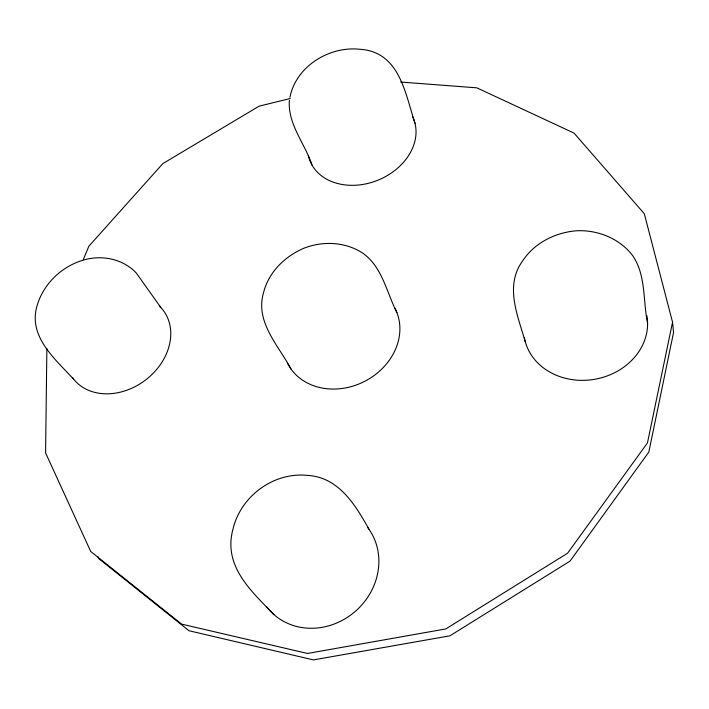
<?xml version="1.0" encoding="UTF-8"?>
<svg xmlns="http://www.w3.org/2000/svg" width="709" height="709" viewBox="0 0 709 709"><rect width="100%" height="100%" fill="white"/><g stroke="black" fill="none" stroke-linecap="round" stroke-linejoin="round"><path stroke-width="1.06" d="M46.874 348.456L45.58 452.891L90.708 551.46L181.672 624.133L307.511 653.459L445.793 628.936L567.563 553.233L647.45 442.939L672.549 322.196L644.304 213.728L574.015 133.079L476.82 87.836L400.647 82.049M289.954 97.301C296.016 66.256 329.277 45.996 359.773 49.258C399.575 51.81 405.016 92.852 415.004 123.313M82.882 260.513L88.873 246.218L162.831 163.602L259.122 106.155L290.247 98.507M82.341 260.416C60.398 267.16 42.248 285.302 36.54 307.679C28.856 338.051 56.534 360.216 74.374 380.033A56.481 44.862 -37 0 0 149.147 377.073A56.481 44.862 -37 0 0 159.295 305.96M83.777 259.981C102.025 254.646 122.949 258.909 136.234 272.938L160.792 307.458M273.887 614.552C250.676 590.5 222.493 565.525 233.217 528.258L233.642 526.539C242.407 495.033 274.48 471.999 307.272 475.384C338.459 476.909 355.413 504.897 368.955 529.224M291.062 369.105C278.61 345.611 254.903 321.895 263.509 292.799C268.472 272.353 284.779 256.419 303.762 248.292C322.817 240.759 345.026 241.769 362.467 252.936C382.302 266.69 386.573 292.347 396.898 312.554M97.904 556.671L98.826 558.665L188.993 630.735L313.413 659.902L449.931 635.813L570.036 561.103L648.824 452.058L673.55 332.477L672.549 322.196M312.12 165.268C305.074 143.723 287.499 124.128 289.378 100.332M525.245 341.658C517.836 315.7 504.427 285.913 522.568 261.018C534.418 242.824 555.431 232.392 576.771 230.762C597.9 229.813 619.453 238.472 632.525 255.408C646.245 275.234 642.815 300.66 647.583 323.162M646.847 315.585A62.241 53.405 -10.1 0 1 595.028 379.226A62.241 53.405 -10.1 0 1 524.314 337.502M367.687 527.487A64.244 58.262 -42.2 0 1 352.391 613.772A64.244 58.262 -42.2 0 1 266.451 606.479M73.692 379.209A56.481 44.862 -37 0 1 72.407 377.498M412.505 116.498A55.887 43.417 -22.4 0 1 376.249 180.848A55.887 43.417 -22.4 0 1 308.371 155.679M394.762 307.892A60.354 50.968 -27.1 0 1 364.621 381.371A60.354 50.968 -27.1 0 1 287.349 362.937"/></g></svg>
